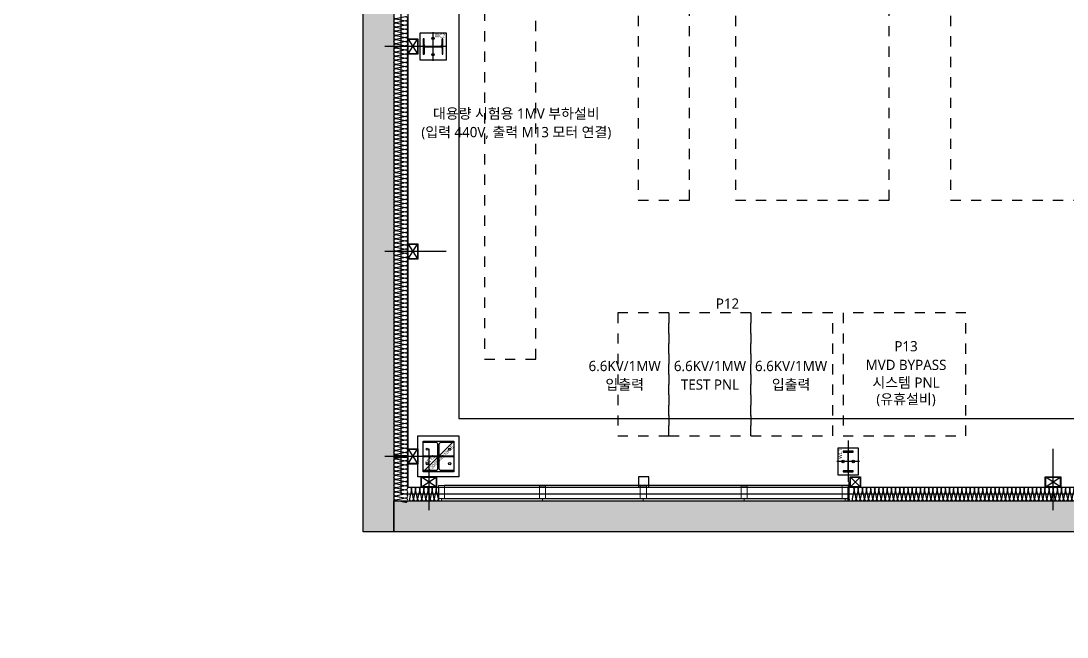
# Model space of a CAD drawing. Header units: millimetres. Extents: x 9 to 147, y 4 to 115.
# Drawn here: x 37.42 to 47.64, y 41.14 to 47.15 of the extents above; entities that cross this region are included whole.
import ezdxf
from ezdxf.enums import TextEntityAlignment as Align
from ezdxf.xclip import XClip

# ---------------------------------------------------------------- set-up
doc = ezdxf.new("R2010")
doc.units = ezdxf.units.MM
doc.header["$LTSCALE"] = 200
doc.linetypes.add('XR-PLAN$0$HIDDEN', pattern=[0.375, 0.25, -0.125])
doc.layers.get('DEFPOINTS').update_dxf_attribs({"color": 137})
doc.layers.add('AREA', color=30, linetype='Continuous', plot=False)
doc.layers.add('XR-PLAN$0$TEMP', color=171, linetype='Continuous', plot=False)
for name, color, linetype in [('XR-PLAN$0$!!장비명', 252, 'Continuous'), ('XR-PLAN$0$01석고보드', 252, 'Continuous'), ('XR-PLAN$0$09GIRDER', 252, 'Continuous'), ('XR-PLAN$0$AA-WAXM-FRAM', 252, 'Continuous'), ('XR-PLAN$0$ELE-4', 252, 'Continuous'), ('XR-PLAN$0$ELE-6', 252, 'Continuous'), ('XR-PLAN$0$ELE-7', 252, 'Continuous'), ('XR-PLAN$0$ELE-8', 252, 'Continuous'), ('XR-PLAN$0$HAT', 252, 'Continuous'), ('XR-PLAN$0$HAT-BRICK', 252, 'Continuous'), ('XR-PLAN$0$HAT-INS', 252, 'Continuous'), ('XR-PLAN$0$STEEL BASE', 252, 'Continuous'), ('XR-PLAN$0$WAL', 252, 'Continuous'), ('XR-PLAN$0$WIN-ELE', 252, 'Continuous'), ('XR-PLAN$0$WIN-GLASS', 252, 'Continuous'), ('XR-PLAN$0$메탈판넬-2', 252, 'Continuous'), ('XR-PLAN$0$방화', 252, 'Continuous'), ('XR-PLAN$0$장비', 252, 'XR-PLAN$0$HIDDEN'), ('XR-현황측량도$0$조경석해치(8)', 252, 'Continuous')]:
    doc.layers.add(name, color=color, linetype=linetype)
doc.layers.add('XR-PLAN$0$WIN', color=252, linetype='Continuous', lineweight=0)
doc.styles.add('XR-PLAN$0$스타일1', font='MALGUN_0.TTF')

# ---------------------------------------------------------------- blocks, each defined once
blk = doc.blocks.new('XR-현황측량도')
at = {"layer": 'XR-현황측량도$0$조경석해치(8)'}
h = blk.add_hatch(dxfattribs=at)
h.set_pattern_fill('GRAVEL', color=256, scale=2000)
h.set_pattern_definition([(228.012787504, (-215101560, -462994050.02), (-16000, -18000), [269.072, -26638.176094]), (184.969740728, (-215101740.01, -462994250.015), (24000, 2000), [461.736, -45711.8495225]), (132.510447078, (-215102200.01, -462994290.02), (20000, -22000), [325.576, -32232.065192]), (267.273689006, (-215102980.01, -462994790.02), (2000, 40000), [420.476, -41627.116083]), (292.833654178, (-215103000.01, -462995210.02), (-10000, 24000), [412.31, -40818.746256]), (357.273689006, (-215102840.01, -462995590.02), (-40000, 2000), [420.476, -41627.116083]), (37.694240467, (-215102420.01, -462995610.015), (-26000, -20000), [556.058, -55049.697098]), (72.255328375, (-215101980.01, -462995270.015), (14000, 44000), [524.976, -51972.642994]), (121.429565615, (-215101820.01, -462994770.02), (-16000, 26000), [421.9, -41768.1462195]), (175.23635831, (-215102040, -462994410.02), (22000, -2000), [481.664, -23601.5251576]), (222.397437798, (-215102520.01, -462994370.015), (-24000, -22000), [622.896, -61666.7500096]), (138.814074834, (-215101000, -462994810.02), (-14000, 12000), [212.602, -21047.6896255]), (171.46923439, (-215101160.01, -462994670.02), (26000, -4000), [404.474, -40043.022832]), (225, (-215101560, -462994610), (-2e-13, -2000), [282.842, -2545.585125]), (203.198590514, (-215101700, -462994370.02), (10000, 4000), [152.316, -15079.230212]), (291.80140949, (-215101840, -462994430), (-2000, 6000), [215.406, -10554.923614]), (30.96375653, (-215101760, -462994630), (6000, 4000), [349.858, -11312.04579]), (161.56505118, (-215101460, -462994450), (4000, -2000), [252.982, -6071.57332]), (16.389540334, (-215103000.01, -462994430.02), (20000, 6000), [354.4, -35085.690293]), (70.346175942, (-215102660.01, -462994330.02), (-8000.000000002, -22000.000000007), [297.322, -29434.815495]), (293.198590514, (-215101460, -462994050.02), (-4000, 10000), [304.63, -14926.916212]), (343.610459666, (-215101340.01, -462994330.02), (-20000, 6000), [354.4, -35085.690293]), (339.44395478, (-215103000, -462995670.02), (-10000, 4000), [341.76, -16746.247491]), (294.77514057, (-215102680.01, -462995790.02), (-10000, 22000), [286.356, -28349.2861266]), (66.801409486, (-215101440, -462996050.02), (4000, 10000), [304.63, -14926.916212]), (17.354024636, (-215101320.01, -462995770.02), (-26000, -8000), [335.262, -33190.8472285]), (69.44395478, (-215102420, -462996050.02), (-4000, -10000), [170.88, -16917.127491]), (101.30993247, (-215101560, -462996050), (-2000, 8000), [101.98, -10096.059027]), (165.96375653, (-215101580, -462995950), (6000, -2000), [412.31, -7833.901251]), (186.009005957, (-215101980.01, -462995850.02), (20000, 2000), [382.1, -37827.846349]), (303.69006753, (-215101760, -462994810), (-2000, 4000), [288.444, -6922.658551]), (353.157226587, (-215101600.01, -462995050.015), (34000, -4000), [503.588, -49855.125248]), (60.9453959, (-215101100, -462995110.02), (-8000, -14000), [205.912, -20385.348282]), (90, (-215101000, -462994930), (-2000, 2000), [120, -1880]), (120.256437164, (-215102020, -462995790.02), (8000, -14000), [277.848, -27507.039979]), (48.012787504, (-215102160, -462995550.02), (16000, 18000), [538.144, -26369.104094]), (2e-15, (-215101800, -462995150), (2000, 2000), [520, -1480]), (325.30484647, (-215101280.01, -462995150.02), (20000, -14000), [316.228, -31306.548602]), (254.0546041, (-215101020, -462995330.02), (-2000, -8000), [291.204, -14269.0157786]), (207.645975364, (-215101100.01, -462995610.015), (-38000, -20000), [474.13, -46938.9483645]), (175.42607874, (-215101520.01, -462995830.015), (-26000, 2000), [501.598, -49658.146816])])
h.paths.add_polyline_path([(90621, 77728), (89171, 78664), (87827, 80567), (87251, 82673), (86890, 86614), (87518, 89155), (86953, 90013), (85406, 88806), (85421, 84982), (85507, 82729, 0.065565), (86283, 79897, 0.069065), (87949, 77003, 0.113814), (91117, 74545, 0.13394), (93095, 74047), (94071, 74047), (99828, 74046), (108550, 74046), (116948, 74022), (116572, 75094), (111765, 75820), (106047, 76180), (102265, 75918), (96133, 76660)])
blk = doc.blocks.new('*U94')
at = {"layer": 'XR-PLAN$0$HAT-INS'}
for points in [[(-2500, 0, -0.414214), (-2515, 15), (-2500, 85, 1), (-2530, 85), (-2515, 15, -0.414214), (-2530, 0, 0.414214)], [(-2470, 0, -0.414214), (-2485, 15), (-2470, 85, 1), (-2500, 85), (-2485, 15, -0.414214), (-2500, 0, 0.414214)], [(-2440, 0, -0.414214), (-2455, 15), (-2440, 85, 1), (-2470, 85), (-2455, 15, -0.414214), (-2470, 0, 0.414214)], [(-2410, 0, -0.414214), (-2425, 15), (-2410, 85, 1), (-2440, 85), (-2425, 15, -0.414214), (-2440, 0, 0.414214)], [(-2380, 0, -0.414214), (-2395, 15), (-2380, 85, 1), (-2410, 85), (-2395, 15, -0.414214), (-2410, 0, 0.414214)], [(-2350, 0, -0.414214), (-2365, 15), (-2350, 85, 1), (-2380, 85), (-2365, 15, -0.414214), (-2380, 0, 0.414214)], [(-2320, 0, -0.414214), (-2335, 15), (-2320, 85, 1), (-2350, 85), (-2335, 15, -0.414214), (-2350, 0, 0.414214)], [(-2290, 0, -0.414214), (-2305, 15), (-2290, 85, 1), (-2320, 85), (-2305, 15, -0.414214), (-2320, 0, 0.414214)], [(-2260, 0, -0.414214), (-2275, 15), (-2260, 85, 1), (-2290, 85), (-2275, 15, -0.414214), (-2290, 0, 0.414214)], [(-2230, 0, -0.414214), (-2245, 15), (-2230, 85, 1), (-2260, 85), (-2245, 15, -0.414214), (-2260, 0, 0.414214)], [(-2200, 0, -0.414214), (-2215, 15), (-2200, 85, 1), (-2230, 85), (-2215, 15, -0.414214), (-2230, 0, 0.414214)], [(-2170, 0, -0.414214), (-2185, 15), (-2170, 85, 1), (-2200, 85), (-2185, 15, -0.414214), (-2200, 0, 0.414214)], [(-2140, 0, -0.414214), (-2155, 15), (-2140, 85, 1), (-2170, 85), (-2155, 15, -0.414214), (-2170, 0, 0.414214)], [(-2110, 0, -0.414214), (-2125, 15), (-2110, 85, 1), (-2140, 85), (-2125, 15, -0.414214), (-2140, 0, 0.414214)], [(-2080, 0, -0.414214), (-2095, 15), (-2080, 85, 1), (-2110, 85), (-2095, 15, -0.414214), (-2110, 0, 0.414214)], [(-2050, 0, -0.414214), (-2065, 15), (-2050, 85, 1), (-2080, 85), (-2065, 15, -0.414214), (-2080, 0, 0.414214)], [(-2020, 0, -0.414214), (-2035, 15), (-2020, 85, 1), (-2050, 85), (-2035, 15, -0.414214), (-2050, 0, 0.414214)], [(-1990, 0, -0.414214), (-2005, 15), (-1990, 85, 1), (-2020, 85), (-2005, 15, -0.414214), (-2020, 0, 0.414214)], [(-1960, 0, -0.414214), (-1975, 15), (-1960, 85, 1), (-1990, 85), (-1975, 15, -0.414214), (-1990, 0, 0.414214)], [(-1930, 0, -0.414214), (-1945, 15), (-1930, 85, 1), (-1960, 85), (-1945, 15, -0.414214), (-1960, 0, 0.414214)], [(-1900, 0, -0.414214), (-1915, 15), (-1900, 85, 1), (-1930, 85), (-1915, 15, -0.414214), (-1930, 0, 0.414214)], [(-1870, 0, -0.414214), (-1885, 15), (-1870, 85, 1), (-1900, 85), (-1885, 15, -0.414214), (-1900, 0, 0.414214)], [(-1840, 0, -0.414214), (-1855, 15), (-1840, 85, 1), (-1870, 85), (-1855, 15, -0.414214), (-1870, 0, 0.414214)], [(-1810, 0, -0.414214), (-1825, 15), (-1810, 85, 1), (-1840, 85), (-1825, 15, -0.414214), (-1840, 0, 0.414214)], [(-1780, 0, -0.414214), (-1795, 15), (-1780, 85, 1), (-1810, 85), (-1795, 15, -0.414214), (-1810, 0, 0.414214)], [(-1750, 0, -0.414214), (-1765, 15), (-1750, 85, 1), (-1780, 85), (-1765, 15, -0.414214), (-1780, 0, 0.414214)], [(-1720, 0, -0.414214), (-1735, 15), (-1720, 85, 1), (-1750, 85), (-1735, 15, -0.414214), (-1750, 0, 0.414214)], [(-1690, 0, -0.414214), (-1705, 15), (-1690, 85, 1), (-1720, 85), (-1705, 15, -0.414214), (-1720, 0, 0.414214)], [(-1660, 0, -0.414214), (-1675, 15), (-1660, 85, 1), (-1690, 85), (-1675, 15, -0.414214), (-1690, 0, 0.414214)], [(-1630, 0, -0.414214), (-1645, 15), (-1630, 85, 1), (-1660, 85), (-1645, 15, -0.414214), (-1660, 0, 0.414214)], [(-1600, 0, -0.414214), (-1615, 15), (-1600, 85, 1), (-1630, 85), (-1615, 15, -0.414214), (-1630, 0, 0.414214)], [(-1570, 0, -0.414214), (-1585, 15), (-1570, 85, 1), (-1600, 85), (-1585, 15, -0.414214), (-1600, 0, 0.414214)], [(-1540, 0, -0.414214), (-1555, 15), (-1540, 85, 1), (-1570, 85), (-1555, 15, -0.414214), (-1570, 0, 0.414214)], [(-1510, 0, -0.414214), (-1525, 15), (-1510, 85, 1), (-1540, 85), (-1525, 15, -0.414214), (-1540, 0, 0.414214)], [(-1480, 0, -0.414214), (-1495, 15), (-1480, 85, 1), (-1510, 85), (-1495, 15, -0.414214), (-1510, 0, 0.414214)], [(-1450, 0, -0.414214), (-1465, 15), (-1450, 85, 1), (-1480, 85), (-1465, 15, -0.414214), (-1480, 0, 0.414214)], [(-1420, 0, -0.414214), (-1435, 15), (-1420, 85, 1), (-1450, 85), (-1435, 15, -0.414214), (-1450, 0, 0.414214)], [(-1390, 0, -0.414214), (-1405, 15), (-1390, 85, 1), (-1420, 85), (-1405, 15, -0.414214), (-1420, 0, 0.414214)], [(-1360, 0, -0.414214), (-1375, 15), (-1360, 85, 1), (-1390, 85), (-1375, 15, -0.414214), (-1390, 0, 0.414214)], [(-1330, 0, -0.414214), (-1345, 15), (-1330, 85, 1), (-1360, 85), (-1345, 15, -0.414214), (-1360, 0, 0.414214)], [(-1300, 0, -0.414214), (-1315, 15), (-1300, 85, 1), (-1330, 85), (-1315, 15, -0.414214), (-1330, 0, 0.414214)], [(-1270, 0, -0.414214), (-1285, 15), (-1270, 85, 1), (-1300, 85), (-1285, 15, -0.414214), (-1300, 0, 0.414214)], [(-1240, 0, -0.414214), (-1255, 15), (-1240, 85, 1), (-1270, 85), (-1255, 15, -0.414214), (-1270, 0, 0.414214)], [(-1210, 0, -0.414214), (-1225, 15), (-1210, 85, 1), (-1240, 85), (-1225, 15, -0.414214), (-1240, 0, 0.414214)], [(-1180, 0, -0.414214), (-1195, 15), (-1180, 85, 1), (-1210, 85), (-1195, 15, -0.414214), (-1210, 0, 0.414214)], [(-1150, 0, -0.414214), (-1165, 15), (-1150, 85, 1), (-1180, 85), (-1165, 15, -0.414214), (-1180, 0, 0.414214)], [(-1120, 0, -0.414214), (-1135, 15), (-1120, 85, 1), (-1150, 85), (-1135, 15, -0.414214), (-1150, 0, 0.414214)], [(-1090, 0, -0.414214), (-1105, 15), (-1090, 85, 1), (-1120, 85), (-1105, 15, -0.414214), (-1120, 0, 0.414214)], [(-1060, 0, -0.414214), (-1075, 15), (-1060, 85, 1), (-1090, 85), (-1075, 15, -0.414214), (-1090, 0, 0.414214)], [(-1030, 0, -0.414214), (-1045, 15), (-1030, 85, 1), (-1060, 85), (-1045, 15, -0.414214), (-1060, 0, 0.414214)], [(-1000, 0, -0.414214), (-1015, 15), (-1000, 85, 1), (-1030, 85), (-1015, 15, -0.414214), (-1030, 0, 0.414214)], [(-970, 0, -0.414214), (-985, 15), (-970, 85, 1), (-1000, 85), (-985, 15, -0.414214), (-1000, 0, 0.414214)], [(-940, 0, -0.414214), (-955, 15), (-940, 85, 1), (-970, 85), (-955, 15, -0.414214), (-970, 0, 0.414214)], [(-910, 0, -0.414214), (-925, 15), (-910, 85, 1), (-940, 85), (-925, 15, -0.414214), (-940, 0, 0.414214)], [(-880, 0, -0.414214), (-895, 15), (-880, 85, 1), (-910, 85), (-895, 15, -0.414214), (-910, 0, 0.414214)], [(-850, 0, -0.414214), (-865, 15), (-850, 85, 1), (-880, 85), (-865, 15, -0.414214), (-880, 0, 0.414214)], [(-820, 0, -0.414214), (-835, 15), (-820, 85, 1), (-850, 85), (-835, 15, -0.414214), (-850, 0, 0.414214)], [(-790, 0, -0.414214), (-805, 15), (-790, 85, 1), (-820, 85), (-805, 15, -0.414214), (-820, 0, 0.414214)], [(-760, 0, -0.414214), (-775, 15), (-760, 85, 1), (-790, 85), (-775, 15, -0.414214), (-790, 0, 0.414214)], [(-730, 0, -0.414214), (-745, 15), (-730, 85, 1), (-760, 85), (-745, 15, -0.414214), (-760, 0, 0.414214)], [(-700, 0, -0.414214), (-715, 15), (-700, 85, 1), (-730, 85), (-715, 15, -0.414214), (-730, 0, 0.414214)], [(-670, 0, -0.414214), (-685, 15), (-670, 85, 1), (-700, 85), (-685, 15, -0.414214), (-700, 0, 0.414214)], [(-640, 0, -0.414214), (-655, 15), (-640, 85, 1), (-670, 85), (-655, 15, -0.414214), (-670, 0, 0.414214)], [(-610, 0, -0.414214), (-625, 15), (-610, 85, 1), (-640, 85), (-625, 15, -0.414214), (-640, 0, 0.414214)], [(-580, 0, -0.414214), (-595, 15), (-580, 85, 1), (-610, 85), (-595, 15, -0.414214), (-610, 0, 0.414214)], [(-550, 0, -0.414214), (-565, 15), (-550, 85, 1), (-580, 85), (-565, 15, -0.414214), (-580, 0, 0.414214)], [(-520, 0, -0.414214), (-535, 15), (-520, 85, 1), (-550, 85), (-535, 15, -0.414214), (-550, 0, 0.414214)], [(-490, 0, -0.414214), (-505, 15), (-490, 85, 1), (-520, 85), (-505, 15, -0.414214), (-520, 0, 0.414214)], [(-460, 0, -0.414214), (-475, 15), (-460, 85, 1), (-490, 85), (-475, 15, -0.414214), (-490, 0, 0.414214)], [(-430, 0, -0.414214), (-445, 15), (-430, 85, 1), (-460, 85), (-445, 15, -0.414214), (-460, 0, 0.414214)], [(-400, 0, -0.414214), (-415, 15), (-400, 85, 1), (-430, 85), (-415, 15, -0.414214), (-430, 0, 0.414214)], [(-370, 0, -0.414214), (-385, 15), (-370, 85, 1), (-400, 85), (-385, 15, -0.414214), (-400, 0, 0.414214)], [(-340, 0, -0.414214), (-355, 15), (-340, 85, 1), (-370, 85), (-355, 15, -0.414214), (-370, 0, 0.414214)], [(-310, 0, -0.414214), (-325, 15), (-310, 85, 1), (-340, 85), (-325, 15, -0.414214), (-340, 0, 0.414214)], [(-280, 0, -0.414214), (-295, 15), (-280, 85, 1), (-310, 85), (-295, 15, -0.414214), (-310, 0, 0.414214)], [(-250, 0, -0.414214), (-265, 15), (-250, 85, 1), (-280, 85), (-265, 15, -0.414214), (-280, 0, 0.414214)], [(-220, 0, -0.414214), (-235, 15), (-220, 85, 1), (-250, 85), (-235, 15, -0.414214), (-250, 0, 0.414214)], [(-190, 0, -0.414214), (-205, 15), (-190, 85, 1), (-220, 85), (-205, 15, -0.414214), (-220, 0, 0.414214)], [(-160, 0, -0.414214), (-175, 15), (-160, 85, 1), (-190, 85), (-175, 15, -0.414214), (-190, 0, 0.414214)], [(-130, 0, -0.414214), (-145, 15), (-130, 85, 1), (-160, 85), (-145, 15, -0.414214), (-160, 0, 0.414214)], [(-100, 0, -0.414214), (-115, 15), (-100, 85, 1), (-130, 85), (-115, 15, -0.414214), (-130, 0, 0.414214)], [(-70, 0, -0.414214), (-85, 15), (-70, 85, 1), (-100, 85), (-85, 15, -0.414214), (-100, 0, 0.414214)], [(-40, 0, -0.414214), (-55, 15), (-40, 85, 1), (-70, 85), (-55, 15, -0.414214), (-70, 0, 0.414214)], [(-10, 0, -0.414214), (-25, 15), (-10, 85, 1), (-40, 85), (-25, 15, -0.414214), (-40, 0, 0.414214)], [(20, 0, -0.414214), (5, 15), (20, 85, 1), (-10, 85), (5, 15, -0.414214), (-10, 0, 0.414214)], [(50, 0, -0.414214), (35, 15), (50, 85, 1), (20, 85), (35, 15, -0.414214), (20, 0, 0.414214)], [(80, 0, -0.414214), (65, 15), (80, 85, 1), (50, 85), (65, 15, -0.414214), (50, 0, 0.414214)], [(110, 0, -0.414214), (95, 15), (110, 85, 1), (80, 85), (95, 15, -0.414214), (80, 0, 0.414214)], [(140, 0, -0.414214), (125, 15), (140, 85, 1), (110, 85), (125, 15, -0.414214), (110, 0, 0.414214)], [(170, 0, -0.414214), (155, 15), (170, 85, 1), (140, 85), (155, 15, -0.414214), (140, 0, 0.414214)], [(200, 0, -0.414214), (185, 15), (200, 85, 1), (170, 85), (185, 15, -0.414214), (170, 0, 0.414214)], [(230, 0, -0.414214), (215, 15), (230, 85, 1), (200, 85), (215, 15, -0.414214), (200, 0, 0.414214)], [(260, 0, -0.414214), (245, 15), (260, 85, 1), (230, 85), (245, 15, -0.414214), (230, 0, 0.414214)], [(290, 0, -0.414214), (275, 15), (290, 85, 1), (260, 85), (275, 15, -0.414214), (260, 0, 0.414214)], [(320, 0, -0.414214), (305, 15), (320, 85, 1), (290, 85), (305, 15, -0.414214), (290, 0, 0.414214)], [(350, 0, -0.414214), (335, 15), (350, 85, 1), (320, 85), (335, 15, -0.414214), (320, 0, 0.414214)], [(380, 0, -0.414214), (365, 15), (380, 85, 1), (350, 85), (365, 15, -0.414214), (350, 0, 0.414214)], [(410, 0, -0.414214), (395, 15), (410, 85, 1), (380, 85), (395, 15, -0.414214), (380, 0, 0.414214)], [(440, 0, -0.414214), (425, 15), (440, 85, 1), (410, 85), (425, 15, -0.414214), (410, 0, 0.414214)], [(470, 0, -0.414214), (455, 15), (470, 85, 1), (440, 85), (455, 15, -0.414214), (440, 0, 0.414214)], [(500, 0, -0.414214), (485, 15), (500, 85, 1), (470, 85), (485, 15, -0.414214), (470, 0, 0.414214)], [(530, 0, -0.414214), (515, 15), (530, 85, 1), (500, 85), (515, 15, -0.414214), (500, 0, 0.414214)], [(560, 0, -0.414214), (545, 15), (560, 85, 1), (530, 85), (545, 15, -0.414214), (530, 0, 0.414214)], [(590, 0, -0.414214), (575, 15), (590, 85, 1), (560, 85), (575, 15, -0.414214), (560, 0, 0.414214)], [(620, 0, -0.414214), (605, 15), (620, 85, 1), (590, 85), (605, 15, -0.414214), (590, 0, 0.414214)], [(650, 0, -0.414214), (635, 15), (650, 85, 1), (620, 85), (635, 15, -0.414214), (620, 0, 0.414214)], [(680, 0, -0.414214), (665, 15), (680, 85, 1), (650, 85), (665, 15, -0.414214), (650, 0, 0.414214)], [(710, 0, -0.414214), (695, 15), (710, 85, 1), (680, 85), (695, 15, -0.414214), (680, 0, 0.414214)], [(740, 0, -0.414214), (725, 15), (740, 85, 1), (710, 85), (725, 15, -0.414214), (710, 0, 0.414214)], [(770, 0, -0.414214), (755, 15), (770, 85, 1), (740, 85), (755, 15, -0.414214), (740, 0, 0.414214)], [(800, 0, -0.414214), (785, 15), (800, 85, 1), (770, 85), (785, 15, -0.414214), (770, 0, 0.414214)], [(830, 0, -0.414214), (815, 15), (830, 85, 1), (800, 85), (815, 15, -0.414214), (800, 0, 0.414214)], [(860, 0, -0.414214), (845, 15), (860, 85, 1), (830, 85), (845, 15, -0.414214), (830, 0, 0.414214)], [(890, 0, -0.414214), (875, 15), (890, 85, 1), (860, 85), (875, 15, -0.414214), (860, 0, 0.414214)], [(920, 0, -0.414214), (905, 15), (920, 85, 1), (890, 85), (905, 15, -0.414214), (890, 0, 0.414214)], [(950, 0, -0.414214), (935, 15), (950, 85, 1), (920, 85), (935, 15, -0.414214), (920, 0, 0.414214)], [(980, 0, -0.414214), (965, 15), (980, 85, 1), (950, 85), (965, 15, -0.414214), (950, 0, 0.414214)]]:
    blk.add_lwpolyline(points, format="xyb", dxfattribs=at)
blk = doc.blocks.new('*U82')
at = {"layer": 'XR-PLAN$0$HAT-INS'}
for points in [[(-39048.1, 0, -0.414214), (-39063.1, 15), (-39048.1, 85, 1), (-39078.1, 85), (-39063.1, 15, -0.414214), (-39078.1, 0, 0.414214)], [(-39018.1, 0, -0.414214), (-39033.1, 15), (-39018.1, 85, 1), (-39048.1, 85), (-39033.1, 15, -0.414214), (-39048.1, 0, 0.414214)], [(-38988.1, 0, -0.414214), (-39003.1, 15), (-38988.1, 85, 1), (-39018.1, 85), (-39003.1, 15, -0.414214), (-39018.1, 0, 0.414214)], [(-38958.1, 0, -0.414214), (-38973.1, 15), (-38958.1, 85, 1), (-38988.1, 85), (-38973.1, 15, -0.414214), (-38988.1, 0, 0.414214)], [(-38928.1, 0, -0.414214), (-38943.1, 15), (-38928.1, 85, 1), (-38958.1, 85), (-38943.1, 15, -0.414214), (-38958.1, 0, 0.414214)], [(-38898.1, 0, -0.414214), (-38913.1, 15), (-38898.1, 85, 1), (-38928.1, 85), (-38913.1, 15, -0.414214), (-38928.1, 0, 0.414214)], [(-38868.1, 0, -0.414214), (-38883.1, 15), (-38868.1, 85, 1), (-38898.1, 85), (-38883.1, 15, -0.414214), (-38898.1, 0, 0.414214)], [(-38838.1, 0, -0.414214), (-38853.1, 15), (-38838.1, 85, 1), (-38868.1, 85), (-38853.1, 15, -0.414214), (-38868.1, 0, 0.414214)], [(-38808.1, 0, -0.414214), (-38823.1, 15), (-38808.1, 85, 1), (-38838.1, 85), (-38823.1, 15, -0.414214), (-38838.1, 0, 0.414214)], [(-38778.1, 0, -0.414214), (-38793.1, 15), (-38778.1, 85, 1), (-38808.1, 85), (-38793.1, 15, -0.414214), (-38808.1, 0, 0.414214)], [(-38748.1, 0, -0.414214), (-38763.1, 15), (-38748.1, 85, 1), (-38778.1, 85), (-38763.1, 15, -0.414214), (-38778.1, 0, 0.414214)], [(-38718.1, 0, -0.414214), (-38733.1, 15), (-38718.1, 85, 1), (-38748.1, 85), (-38733.1, 15, -0.414214), (-38748.1, 0, 0.414214)], [(-38688.1, 0, -0.414214), (-38703.1, 15), (-38688.1, 85, 1), (-38718.1, 85), (-38703.1, 15, -0.414214), (-38718.1, 0, 0.414214)], [(-38658.1, 0, -0.414214), (-38673.1, 15), (-38658.1, 85, 1), (-38688.1, 85), (-38673.1, 15, -0.414214), (-38688.1, 0, 0.414214)], [(-38628.1, 0, -0.414214), (-38643.1, 15), (-38628.1, 85, 1), (-38658.1, 85), (-38643.1, 15, -0.414214), (-38658.1, 0, 0.414214)], [(-38598.1, 0, -0.414214), (-38613.1, 15), (-38598.1, 85, 1), (-38628.1, 85), (-38613.1, 15, -0.414214), (-38628.1, 0, 0.414214)], [(-38568.1, 0, -0.414214), (-38583.1, 15), (-38568.1, 85, 1), (-38598.1, 85), (-38583.1, 15, -0.414214), (-38598.1, 0, 0.414214)], [(-38538.1, 0, -0.414214), (-38553.1, 15), (-38538.1, 85, 1), (-38568.1, 85), (-38553.1, 15, -0.414214), (-38568.1, 0, 0.414214)], [(-38508.1, 0, -0.414214), (-38523.1, 15), (-38508.1, 85, 1), (-38538.1, 85), (-38523.1, 15, -0.414214), (-38538.1, 0, 0.414214)], [(-38478.1, 0, -0.414214), (-38493.1, 15), (-38478.1, 85, 1), (-38508.1, 85), (-38493.1, 15, -0.414214), (-38508.1, 0, 0.414214)], [(-38448.1, 0, -0.414214), (-38463.1, 15), (-38448.1, 85, 1), (-38478.1, 85), (-38463.1, 15, -0.414214), (-38478.1, 0, 0.414214)], [(-38418.1, 0, -0.414214), (-38433.1, 15), (-38418.1, 85, 1), (-38448.1, 85), (-38433.1, 15, -0.414214), (-38448.1, 0, 0.414214)], [(-38388.1, 0, -0.414214), (-38403.1, 15), (-38388.1, 85, 1), (-38418.1, 85), (-38403.1, 15, -0.414214), (-38418.1, 0, 0.414214)], [(-38358.1, 0, -0.414214), (-38373.1, 15), (-38358.1, 85, 1), (-38388.1, 85), (-38373.1, 15, -0.414214), (-38388.1, 0, 0.414214)], [(-38328.1, 0, -0.414214), (-38343.1, 15), (-38328.1, 85, 1), (-38358.1, 85), (-38343.1, 15, -0.414214), (-38358.1, 0, 0.414214)], [(-38298.1, 0, -0.414214), (-38313.1, 15), (-38298.1, 85, 1), (-38328.1, 85), (-38313.1, 15, -0.414214), (-38328.1, 0, 0.414214)], [(-38268.1, 0, -0.414214), (-38283.1, 15), (-38268.1, 85, 1), (-38298.1, 85), (-38283.1, 15, -0.414214), (-38298.1, 0, 0.414214)], [(-38238.1, 0, -0.414214), (-38253.1, 15), (-38238.1, 85, 1), (-38268.1, 85), (-38253.1, 15, -0.414214), (-38268.1, 0, 0.414214)], [(-38208.1, 0, -0.414214), (-38223.1, 15), (-38208.1, 85, 1), (-38238.1, 85), (-38223.1, 15, -0.414214), (-38238.1, 0, 0.414214)], [(-38178.1, 0, -0.414214), (-38193.1, 15), (-38178.1, 85, 1), (-38208.1, 85), (-38193.1, 15, -0.414214), (-38208.1, 0, 0.414214)], [(-38148.1, 0, -0.414214), (-38163.1, 15), (-38148.1, 85, 1), (-38178.1, 85), (-38163.1, 15, -0.414214), (-38178.1, 0, 0.414214)], [(-38118.1, 0, -0.414214), (-38133.1, 15), (-38118.1, 85, 1), (-38148.1, 85), (-38133.1, 15, -0.414214), (-38148.1, 0, 0.414214)], [(-38088.1, 0, -0.414214), (-38103.1, 15), (-38088.1, 85, 1), (-38118.1, 85), (-38103.1, 15, -0.414214), (-38118.1, 0, 0.414214)], [(-38058.1, 0, -0.414214), (-38073.1, 15), (-38058.1, 85, 1), (-38088.1, 85), (-38073.1, 15, -0.414214), (-38088.1, 0, 0.414214)], [(-38028.1, 0, -0.414214), (-38043.1, 15), (-38028.1, 85, 1), (-38058.1, 85), (-38043.1, 15, -0.414214), (-38058.1, 0, 0.414214)], [(-37998.1, 0, -0.414214), (-38013.1, 15), (-37998.1, 85, 1), (-38028.1, 85), (-38013.1, 15, -0.414214), (-38028.1, 0, 0.414214)], [(-37968.1, 0, -0.414214), (-37983.1, 15), (-37968.1, 85, 1), (-37998.1, 85), (-37983.1, 15, -0.414214), (-37998.1, 0, 0.414214)], [(-37938.1, 0, -0.414214), (-37953.1, 15), (-37938.1, 85, 1), (-37968.1, 85), (-37953.1, 15, -0.414214), (-37968.1, 0, 0.414214)], [(-37908.1, 0, -0.414214), (-37923.1, 15), (-37908.1, 85, 1), (-37938.1, 85), (-37923.1, 15, -0.414214), (-37938.1, 0, 0.414214)], [(-37878.1, 0, -0.414214), (-37893.1, 15), (-37878.1, 85, 1), (-37908.1, 85), (-37893.1, 15, -0.414214), (-37908.1, 0, 0.414214)], [(-37848.1, 0, -0.414214), (-37863.1, 15), (-37848.1, 85, 1), (-37878.1, 85), (-37863.1, 15, -0.414214), (-37878.1, 0, 0.414214)], [(-37818.1, 0, -0.414214), (-37833.1, 15), (-37818.1, 85, 1), (-37848.1, 85), (-37833.1, 15, -0.414214), (-37848.1, 0, 0.414214)], [(-37788.1, 0, -0.414214), (-37803.1, 15), (-37788.1, 85, 1), (-37818.1, 85), (-37803.1, 15, -0.414214), (-37818.1, 0, 0.414214)], [(-37758.1, 0, -0.414214), (-37773.1, 15), (-37758.1, 85, 1), (-37788.1, 85), (-37773.1, 15, -0.414214), (-37788.1, 0, 0.414214)], [(-37728.1, 0, -0.414214), (-37743.1, 15), (-37728.1, 85, 1), (-37758.1, 85), (-37743.1, 15, -0.414214), (-37758.1, 0, 0.414214)], [(-37698.1, 0, -0.414214), (-37713.1, 15), (-37698.1, 85, 1), (-37728.1, 85), (-37713.1, 15, -0.414214), (-37728.1, 0, 0.414214)], [(-37668.1, 0, -0.414214), (-37683.1, 15), (-37668.1, 85, 1), (-37698.1, 85), (-37683.1, 15, -0.414214), (-37698.1, 0, 0.414214)], [(-37638.1, 0, -0.414214), (-37653.1, 15), (-37638.1, 85, 1), (-37668.1, 85), (-37653.1, 15, -0.414214), (-37668.1, 0, 0.414214)], [(-37608.1, 0, -0.414214), (-37623.1, 15), (-37608.1, 85, 1), (-37638.1, 85), (-37623.1, 15, -0.414214), (-37638.1, 0, 0.414214)], [(-37578.1, 0, -0.414214), (-37593.1, 15), (-37578.1, 85, 1), (-37608.1, 85), (-37593.1, 15, -0.414214), (-37608.1, 0, 0.414214)], [(-37548.1, 0, -0.414214), (-37563.1, 15), (-37548.1, 85, 1), (-37578.1, 85), (-37563.1, 15, -0.414214), (-37578.1, 0, 0.414214)], [(-37518.1, 0, -0.414214), (-37533.1, 15), (-37518.1, 85, 1), (-37548.1, 85), (-37533.1, 15, -0.414214), (-37548.1, 0, 0.414214)], [(-37488.1, 0, -0.414214), (-37503.1, 15), (-37488.1, 85, 1), (-37518.1, 85), (-37503.1, 15, -0.414214), (-37518.1, 0, 0.414214)], [(-37458.1, 0, -0.414214), (-37473.1, 15), (-37458.1, 85, 1), (-37488.1, 85), (-37473.1, 15, -0.414214), (-37488.1, 0, 0.414214)], [(-37428.1, 0, -0.414214), (-37443.1, 15), (-37428.1, 85, 1), (-37458.1, 85), (-37443.1, 15, -0.414214), (-37458.1, 0, 0.414214)], [(-37398.1, 0, -0.414214), (-37413.1, 15), (-37398.1, 85, 1), (-37428.1, 85), (-37413.1, 15, -0.414214), (-37428.1, 0, 0.414214)], [(-37368.1, 0, -0.414214), (-37383.1, 15), (-37368.1, 85, 1), (-37398.1, 85), (-37383.1, 15, -0.414214), (-37398.1, 0, 0.414214)], [(-37338.1, 0, -0.414214), (-37353.1, 15), (-37338.1, 85, 1), (-37368.1, 85), (-37353.1, 15, -0.414214), (-37368.1, 0, 0.414214)], [(-37308.1, 0, -0.414214), (-37323.1, 15), (-37308.1, 85, 1), (-37338.1, 85), (-37323.1, 15, -0.414214), (-37338.1, 0, 0.414214)], [(-37278.1, 0, -0.414214), (-37293.1, 15), (-37278.1, 85, 1), (-37308.1, 85), (-37293.1, 15, -0.414214), (-37308.1, 0, 0.414214)], [(-37248.1, 0, -0.414214), (-37263.1, 15), (-37248.1, 85, 1), (-37278.1, 85), (-37263.1, 15, -0.414214), (-37278.1, 0, 0.414214)], [(-37218.1, 0, -0.414214), (-37233.1, 15), (-37218.1, 85, 1), (-37248.1, 85), (-37233.1, 15, -0.414214), (-37248.1, 0, 0.414214)], [(-37188.1, 0, -0.414214), (-37203.1, 15), (-37188.1, 85, 1), (-37218.1, 85), (-37203.1, 15, -0.414214), (-37218.1, 0, 0.414214)], [(-37158.1, 0, -0.414214), (-37173.1, 15), (-37158.1, 85, 1), (-37188.1, 85), (-37173.1, 15, -0.414214), (-37188.1, 0, 0.414214)], [(-37128.1, 0, -0.414214), (-37143.1, 15), (-37128.1, 85, 1), (-37158.1, 85), (-37143.1, 15, -0.414214), (-37158.1, 0, 0.414214)], [(-37098.1, 0, -0.414214), (-37113.1, 15), (-37098.1, 85, 1), (-37128.1, 85), (-37113.1, 15, -0.414214), (-37128.1, 0, 0.414214)], [(-37068.1, 0, -0.414214), (-37083.1, 15), (-37068.1, 85, 1), (-37098.1, 85), (-37083.1, 15, -0.414214), (-37098.1, 0, 0.414214)], [(-37038.1, 0, -0.414214), (-37053.1, 15), (-37038.1, 85, 1), (-37068.1, 85), (-37053.1, 15, -0.414214), (-37068.1, 0, 0.414214)], [(-37008.1, 0, -0.414214), (-37023.1, 15), (-37008.1, 85, 1), (-37038.1, 85), (-37023.1, 15, -0.414214), (-37038.1, 0, 0.414214)], [(-36978.1, 0, -0.414214), (-36993.1, 15), (-36978.1, 85, 1), (-37008.1, 85), (-36993.1, 15, -0.414214), (-37008.1, 0, 0.414214)], [(-36948.1, 0, -0.414214), (-36963.1, 15), (-36948.1, 85, 1), (-36978.1, 85), (-36963.1, 15, -0.414214), (-36978.1, 0, 0.414214)], [(-36918.1, 0, -0.414214), (-36933.1, 15), (-36918.1, 85, 1), (-36948.1, 85), (-36933.1, 15, -0.414214), (-36948.1, 0, 0.414214)], [(-36888.1, 0, -0.414214), (-36903.1, 15), (-36888.1, 85, 1), (-36918.1, 85), (-36903.1, 15, -0.414214), (-36918.1, 0, 0.414214)], [(-36858.1, 0, -0.414214), (-36873.1, 15), (-36858.1, 85, 1), (-36888.1, 85), (-36873.1, 15, -0.414214), (-36888.1, 0, 0.414214)], [(-36828.1, 0, -0.414214), (-36843.1, 15), (-36828.1, 85, 1), (-36858.1, 85), (-36843.1, 15, -0.414214), (-36858.1, 0, 0.414214)], [(-36798.1, 0, -0.414214), (-36813.1, 15), (-36798.1, 85, 1), (-36828.1, 85), (-36813.1, 15, -0.414214), (-36828.1, 0, 0.414214)], [(-36768.1, 0, -0.414214), (-36783.1, 15), (-36768.1, 85, 1), (-36798.1, 85), (-36783.1, 15, -0.414214), (-36798.1, 0, 0.414214)], [(-36738.1, 0, -0.414214), (-36753.1, 15), (-36738.1, 85, 1), (-36768.1, 85), (-36753.1, 15, -0.414214), (-36768.1, 0, 0.414214)], [(-36708.1, 0, -0.414214), (-36723.1, 15), (-36708.1, 85, 1), (-36738.1, 85), (-36723.1, 15, -0.414214), (-36738.1, 0, 0.414214)], [(-36678.1, 0, -0.414214), (-36693.1, 15), (-36678.1, 85, 1), (-36708.1, 85), (-36693.1, 15, -0.414214), (-36708.1, 0, 0.414214)], [(-36648.1, 0, -0.414214), (-36663.1, 15), (-36648.1, 85, 1), (-36678.1, 85), (-36663.1, 15, -0.414214), (-36678.1, 0, 0.414214)], [(-36618.1, 0, -0.414214), (-36633.1, 15), (-36618.1, 85, 1), (-36648.1, 85), (-36633.1, 15, -0.414214), (-36648.1, 0, 0.414214)], [(-36588.1, 0, -0.414214), (-36603.1, 15), (-36588.1, 85, 1), (-36618.1, 85), (-36603.1, 15, -0.414214), (-36618.1, 0, 0.414214)]]:
    blk.add_lwpolyline(points, format="xyb", dxfattribs=at)
blk = doc.blocks.new('*U91')
at = {"layer": 'XR-PLAN$0$HAT-INS'}
for points in [[(-39048.1, 0, -0.414214), (-39063.1, 15), (-39048.1, 85, 1), (-39078.1, 85), (-39063.1, 15, -0.414214), (-39078.1, 0, 0.414214)], [(-39018.1, 0, -0.414214), (-39033.1, 15), (-39018.1, 85, 1), (-39048.1, 85), (-39033.1, 15, -0.414214), (-39048.1, 0, 0.414214)], [(-38988.1, 0, -0.414214), (-39003.1, 15), (-38988.1, 85, 1), (-39018.1, 85), (-39003.1, 15, -0.414214), (-39018.1, 0, 0.414214)], [(-38958.1, 0, -0.414214), (-38973.1, 15), (-38958.1, 85, 1), (-38988.1, 85), (-38973.1, 15, -0.414214), (-38988.1, 0, 0.414214)], [(-38928.1, 0, -0.414214), (-38943.1, 15), (-38928.1, 85, 1), (-38958.1, 85), (-38943.1, 15, -0.414214), (-38958.1, 0, 0.414214)], [(-38898.1, 0, -0.414214), (-38913.1, 15), (-38898.1, 85, 1), (-38928.1, 85), (-38913.1, 15, -0.414214), (-38928.1, 0, 0.414214)], [(-38868.1, 0, -0.414214), (-38883.1, 15), (-38868.1, 85, 1), (-38898.1, 85), (-38883.1, 15, -0.414214), (-38898.1, 0, 0.414214)]]:
    blk.add_lwpolyline(points, format="xyb", dxfattribs=at)
blk = doc.blocks.new('XR-PLAN$0$SQ-PIPE-100X100X4.5T')
at = {"layer": 'XR-PLAN$0$ELE-6'}
for p, q in [((-89, 8), (46, 8)), ((-89, -8), (46, -8))]:
    blk.add_line(p, q, dxfattribs=at)
at = {"layer": 'XR-PLAN$0$HAT'}
blk.add_circle((-69, 0), 7.5, dxfattribs=at)
blk.add_arc((-102, 0), 15.1, 330.1372, 29.8628, dxfattribs=at)
at = {"layer": 'XR-PLAN$0$방화'}
blk.add_lwpolyline([(411, 0), (-179, 0)], dxfattribs=at)
blk = doc.blocks.new('XR-PLAN$0$SQ-PIPE-100X100X4.5TD')
at = {"layer": 'XR-PLAN$0$ELE-6'}
for p, q in [((-10, 135), (-10, 0)), ((0, 135), (0, 0))]:
    blk.add_line(p, q, dxfattribs=at)
at = {"layer": 'XR-PLAN$0$HAT'}
blk.add_circle((-5, 122), 5, dxfattribs=at)
blk.add_arc((-5, 144), 10, 240.1368, 299.8632, dxfattribs=at)
blk = doc.blocks.new('XR-PLAN$0$SQ-PIPE-100X100X4.5TS')
at = {"layer": 'XR-PLAN$0$AA-WAXM-FRAM'}
for p, q in [((-71, 4), (71, 96)), ((71, 4), (-71, 96))]:
    blk.add_line(p, q, dxfattribs=at)
for points in [[(75, 0), (75, 100), (-75, 100), (-75, 0)], [(71, 4), (71, 96), (-71, 96), (-71, 4)]]:
    blk.add_lwpolyline(points, close=True, dxfattribs=at)
at = {"layer": 'XR-PLAN$0$방화'}
blk.add_lwpolyline([(0, 375), (0, -225)], dxfattribs=at)
blk = doc.blocks.new('XR-PLAN$0$SQ-PIPE-100X100X4.5TP')
at = {"layer": 'XR-PLAN$0$AA-WAXM-FRAM'}
for p, q in [((-96, 96), (-4, 4)), ((-4, 96), (-96, 4))]:
    blk.add_line(p, q, dxfattribs=at)
for points in [[(0, 100), (0, 0), (-100, 0), (-100, 100)], [(-4, 96), (-4, 4), (-96, 4), (-96, 96)]]:
    blk.add_lwpolyline(points, close=True, dxfattribs=at)
blk = doc.blocks.new('XR-PLAN$0$X-PIPE-1PL')
at = {"layer": 'XR-PLAN$0$ELE-8'}
blk.add_lwpolyline([(1953, -43300), (2053, -43300), (2053, -43200), (1953, -43200)], close=True, dxfattribs=at)
blk.add_blockref('XR-PLAN$0$SQ-PIPE-100X100X4.5TP', (4120, -43300))
at = {"rotation": 180}
blk.add_blockref('XR-PLAN$0$SQ-PIPE-100X100X4.5TD', (4000, -43300), dxfattribs=at)
at = {"layer": 'XR-PLAN$0$AA-WAXM-FRAM', "xscale": -1, "rotation": 180}
blk.add_blockref('XR-PLAN$0$SQ-PIPE-100X100X4.5T', (-346, -43000), dxfattribs=at)
at = {"layer": 'XR-PLAN$0$메탈판넬-2', "xscale": -1, "rotation": 270}
for p in [(-300, -39000), (-300, -41000), (-300, -43000)]:
    blk.add_blockref('XR-PLAN$0$SQ-PIPE-100X100X4.5TS', p, dxfattribs=at)
at = {"layer": 'XR-PLAN$0$메탈판넬-2', "xscale": -1}
for p in [(-95, -43300), (6000, -43300)]:
    blk.add_blockref('XR-PLAN$0$SQ-PIPE-100X100X4.5TS', p, dxfattribs=at)
blk = doc.blocks.new('XR-PLAN$0$HIDDENBAR-EDG')
at = {"layer": 'XR-PLAN$0$WIN'}
for p, q in [((0, 126), (60, 126)), ((0, 0), (0, 126)), ((30, 126), (30, 150)), ((30, 150), (60, 150)), ((60, 150), (60, 0)), ((60, 0), (0, 0))]:
    blk.add_line(p, q, dxfattribs=at)
blk = doc.blocks.new('XR-PLAN$0$HIDDENBAR-CEN')
at = {"layer": 'XR-PLAN$0$WIN'}
blk.add_line((0, 126), (0, 150), dxfattribs=at)
blk.add_lwpolyline([(30, 0), (-30, 0), (-30, 126), (30, 126)], close=True, dxfattribs=at)
blk = doc.blocks.new('XR-PLAN$0$1층 창문-1')
at = {"layer": 'XR-PLAN$0$WIN-ELE'}
blk.add_line((45500, 42615), (41560, 42615), dxfattribs=at)
at = {"layer": 'XR-PLAN$0$WIN-GLASS', "ltscale": 2}
for p, q in [((41530, 42489), (45500, 42489)), ((41530, 42465), (45470, 42465))]:
    blk.add_line(p, q, dxfattribs=at)
at = {"layer": 'XR-PLAN$0$WIN', "linetype": 'Continuous', "rotation": 180}
for name, p in [('XR-PLAN$0$HIDDENBAR-EDG', (41560, 42615)), ('XR-PLAN$0$HIDDENBAR-CEN', (42515, 42614)), ('XR-PLAN$0$HIDDENBAR-CEN', (43500, 42614)), ('XR-PLAN$0$HIDDENBAR-CEN', (44485, 42614))]:
    blk.add_blockref(name, p, dxfattribs=at)
at = {"layer": 'XR-PLAN$0$WIN', "linetype": 'Continuous', "xscale": -1, "rotation": 180}
blk.add_blockref('XR-PLAN$0$HIDDENBAR-EDG', (45440, 42615), dxfattribs=at)
blk = doc.blocks.new('XR-PLAN$0$S-SC13')
at = {"layer": 'DEFPOINTS'}
blk.add_line((-150, -150), (150, 150), dxfattribs=at)
blk.add_lwpolyline([(-150, 150), (150, 150), (150, -150), (-150, -150)], close=True, dxfattribs=at)
at = {"layer": 'XR-PLAN$0$09GIRDER'}
blk.add_lwpolyline([(-150, -150), (-150, -135), (-23, -135, 0.414214), (-5, -117), (-5, 117, 0.414214), (-23, 135), (-150, 135), (-150, 150), (150, 150), (150, 135), (23, 135, 0.414214), (5, 117), (5, -117, 0.414214), (23, -135), (150, -135), (150, -150)], format="xyb", close=True, dxfattribs=at)
at = {"layer": 'XR-PLAN$0$STEEL BASE'}
for points in [[(-200, 200), (200, 200), (200, -200), (-200, -200)], [(-150, 6), (-5, 6), (-5, -6), (-150, -6)], [(5, 6), (150, 6), (150, -6), (5, -6)]]:
    blk.add_lwpolyline(points, close=True, dxfattribs=at)
for centre in [(-110, 70), (110, 70), (-110, -70), (110, -70)]:
    blk.add_circle(centre, 11, dxfattribs=at)
at = {"layer": 'DEFPOINTS', "style": 'XR-PLAN$0$스타일1'}
blk.add_text('H-300X300X10X15', height=30, rotation=45, dxfattribs=at).set_placement((19, -23), align=Align.MIDDLE_CENTER)
blk.add_text('SC13', height=35, rotation=45, dxfattribs=at).set_placement((-109, -83))
blk = doc.blocks.new('XR-PLAN$0$S-WC1')
at = {"layer": 'DEFPOINTS'}
for p, q in [((0, 205), (0, -199)), ((110, 0), (-110, 0))]:
    blk.add_line(p, q, dxfattribs=at)
at = {"layer": 'XR-PLAN$0$STEEL BASE'}
blk.add_lwpolyline([(100, 130), (-100, 130), (-100, -130), (100, -130)], close=True, dxfattribs=at)
for centre in [(-50, 0), (50, 0)]:
    blk.add_circle(centre, 12, dxfattribs=at)
at = {"layer": 'XR-PLAN$0$WAL'}
blk.add_lwpolyline([(50, -100), (50, -91), (16, -91, -0.414214), (3, -78), (3, 78, -0.414214), (16, 91), (50, 91), (50, 100), (-50, 100), (-50, 91), (-16, 91, -0.414214), (-3, 78), (-3, -78, -0.414214), (-16, -91), (-50, -91), (-50, -100)], format="xyb", close=True, dxfattribs=at)
at = {"layer": 'XR-PLAN$0$TEMP', "style": 'XR-PLAN$0$스타일1'}
blk.add_text('WC1', height=35, rotation=90, dxfattribs=at).set_placement((-60, 26))
blk = doc.blocks.new('*U69')
for p, q in [((59, 185), (0, 185)), ((72, 172), (72, 22)), ((78, 172), (78, 22)), ((91, 185), (150, 185)), ((59, 9), (0, 9)), ((91, 9), (150, 9))]:
    blk.add_line(p, q)
for points in [[(150, 185), (150, 194), (0, 194), (0, 185)], [(0, 9), (0, 0), (150, 0), (150, 9)]]:
    blk.add_lwpolyline(points)
for centre, start, end in [((59, 172), 0, 90), ((91, 172), 90, 180), ((59, 22), 270, 0), ((91, 22), 180, 270)]:
    blk.add_arc(centre, 13, start, end)
blk = doc.blocks.new('XR-PLAN$0$S-WC2')
at = {"layer": 'DEFPOINTS'}
for p, q in [((0, 130), (0, -130)), ((140, 0), (-140, 0))]:
    blk.add_line(p, q, dxfattribs=at)
at = {"layer": 'XR-PLAN$0$STEEL BASE'}
blk.add_lwpolyline([(130, 130), (-130, 130), (-130, -130), (130, -130)], close=True, dxfattribs=at)
for centre in [(-80, 0), (80, 0)]:
    blk.add_circle(centre, 12, dxfattribs=at)
at = {"layer": 'XR-PLAN$0$WAL', "rotation": 180}
blk.add_blockref('*U69', (75, 97), dxfattribs=at)
at = {"layer": 'XR-PLAN$0$TEMP', "style": 'XR-PLAN$0$스타일1'}
blk.add_text('WC2', height=35, rotation=90, dxfattribs=at).set_placement((-89, 17))
blk = doc.blocks.new('XR-PLAN$0$x-stu-1Fcol')
at = {"rotation": 270}
blk.add_blockref('XR-PLAN$0$S-WC2', (-53, -39000), dxfattribs=at)
for name, p in [('XR-PLAN$0$S-SC13', (0, -43000)), ('XR-PLAN$0$S-WC1', (4000, -43050))]:
    blk.add_blockref(name, p)
blk = doc.blocks.new('XR-PLAN$0$지상1층 장비')
at = {"layer": 'XR-PLAN$0$장비', "ltscale": 2}
for points in [[(44400, 45400), (45900, 45400), (45900, 54400), (44400, 54400)], [(43450, 51600), (43450, 45400), (43950, 45400), (43950, 51600)], [(41950, 48050), (41950, 43850), (42450, 43850), (42450, 48050)], [(46500, 45400), (53500, 45400), (53500, 47400), (46500, 47400)], [(43250, 44300), (43250, 43100), (43750, 43100), (43750, 44300)], [(43750, 44300), (43750, 43100), (44550, 43100), (44550, 44300)], [(44550, 44300), (44550, 43100), (45350, 43100), (45350, 44300)], [(45450, 44300), (45450, 43100), (46650, 43100), (46650, 44300)]]:
    blk.add_lwpolyline(points, close=True, dxfattribs=at)
at = {"layer": 'XR-PLAN$0$!!장비명', "ltscale": 2, "style": 'XR-PLAN$0$스타일1'}
for s, p in [('대용량 시험용 1MV 부하설비', (42260, 46246)), ('(입력 440V, 출력 M13 모터 연결)', (42260, 46065)), ('P12', (44322, 44391)), ('P13', (46065, 43975)), ('6.6KV/1MW', (43318, 43782)), ('6.6KV/1MW', (44151, 43782)), ('6.6KV/1MW', (44943, 43782)), ('MVD BYPASS', (46065, 43793)), ('입출력', (43318, 43601)), ('TEST PNL', (44151, 43601)), ('입출력', (44943, 43601)), ('시스템 PNL', (46065, 43620)), ('(유휴설비)', (46065, 43459))]:
    blk.add_text(s, height=100, dxfattribs=at).set_placement(p, align=Align.MIDDLE_CENTER)

msp = doc.modelspace()

# ---------------------------------------------------------------- hatches: boundary and pattern name
at = {"layer": 'XR-PLAN$0$HAT-BRICK'}
h = msp.add_hatch(dxfattribs=at)
h.set_pattern_fill('GRAVEL', color=256, scale=0.01, angle=-90)
h.set_pattern_definition([(138.012788, (-1.14618, 110.282125), (-2.286, 2.032), [0.03417214, -3.3830484]), (94.969741, (-1.171579, 110.304985), (0.2540000145, -3.0479999988), [0.0586405, -5.8054049]), (42.510447, (-1.17666, 110.363405), (-2.793999999, -2.540000001), [0.04134815, -4.0934723]), (177.273689, (-1.240159, 110.462465), (5.08, -0.2540000005), [0.05340045, -5.28664374]), (202.833654, (-1.293499, 110.465005), (3.048, 1.2700000001), [0.0523634, -5.1839808]), (267.273689, (-1.341759, 110.444685), (0.2540000005, 5.08), [0.05340045, -5.28664374]), (307.69424, (-1.344299, 110.391345), (-2.5400000002, 3.3019999999), [0.0706194, -6.9913115]), (342.255328, (-1.301119, 110.335465), (5.5879999998, -1.7780000005), [0.06667195, -6.60052566]), (31.429566, (-1.237619, 110.315145), (3.3019999998, 2.0320000003), [0.0535813, -5.3045546]), (85.236358, (-1.1919, 110.343085), (-0.2540000004, -2.794), [0.0611713, -2.9973937]), (132.397438, (-1.186819, 110.404045), (-2.7940000001, 3.0479999999), [0.0791078, -7.83167725]), (48.814075, (-1.2427, 110.211005), (1.524, 1.778), [0.02700045, -2.6730566]), (81.469234, (-1.224919, 110.231325), (-0.5079999994, -3.302), [0.0513682, -5.0854639]), (135, (-1.2173, 110.28212), (-0.254, 8e-17), [0.0359209, -0.3232893]), (113.19859, (-1.18682, 110.299905), (0.508, -1.27), [0.0193441, -1.9150622]), (201.80141, (-1.19444, 110.317685), (0.762, 0.254), [0.0273566, -1.3404753]), (300.963757, (-1.21984, 110.307525), (0.508, -0.762), [0.044432, -1.4366298]), (71.56505, (-1.19698, 110.269425), (-0.254, -0.508), [0.0321287, -0.7710898]), (286.38954, (-1.19444, 110.465005), (0.762, -2.54), [0.0450088, -4.4558827]), (340.346176, (-1.18174, 110.421825), (-2.794, 1.016), [0.0377599, -3.7382216]), (203.19859, (-1.14618, 110.269425), (1.27, 0.508), [0.038688, -1.89571836]), (253.61046, (-1.18174, 110.254185), (0.7619999998, 2.54), [0.0450088, -4.4558827]), (249.443955, (-1.35192, 110.465005), (0.508, 1.27), [0.0434035, -2.1267734]), (204.77514, (-1.36716, 110.424365), (2.7939999993, 1.2700000015), [0.0363672, -3.6003593]), (336.80141, (-1.40018, 110.266885), (1.27, -0.508), [0.038688, -1.89571836]), (287.354025, (-1.36462, 110.251645), (-1.0160000002, 3.302), [0.0425783, -4.2152376]), (339.443955, (-1.40018, 110.391345), (-1.27, 0.508), [0.02170176, -2.1484752]), (11.30993, (-1.40018, 110.282125), (1.016, 0.254), [0.01295146, -1.2821995]), (75.96376, (-1.38748, 110.284665), (-0.254, -0.762), [0.0523634, -0.99490546]), (96.009006, (-1.37478, 110.335465), (0.2540000001, -2.54), [0.0485267, -4.8041365]), (213.69007, (-1.2427, 110.307525), (0.508, 0.254), [0.0366324, -0.8791776]), (263.157227, (-1.273179, 110.287205), (-0.5079999998, -4.318), [0.0639557, -6.3316009]), (330.945396, (-1.2808, 110.223705), (-1.778, 1.016), [0.0261508, -2.5889392]), (360, (-1.25794, 110.211), (0.254, 0.254), [0.01524, -0.23876]), (30.256437, (-1.36716, 110.340545), (-1.778, -1.016), [0.0352867, -3.4933941]), (318.012788, (-1.33668, 110.358325), (2.286, -2.032), [0.0683443, -3.3488762]), (270, (-1.28588, 110.3126), (0.254, -0.254), [0.06604, -0.18796]), (235.304846, (-1.28588, 110.246565), (-1.7779999986, -2.540000001), [0.04016096, -3.9759317]), (164.054604, (-1.30874, 110.213545), (-1.016, 0.254), [0.0369829, -1.812165]), (117.645975, (-1.344299, 110.223705), (-2.5399999997, 4.8260000002), [0.0602145, -5.96124644]), (85.426079, (-1.372239, 110.277045), (0.254, 3.302), [0.06370295, -6.30658465])])
h.paths.add_polyline_path([(41.065, 69.4), (41.065, 42.165), (40.765, 42.165), (40.765, 69.4)])
h = msp.add_hatch(dxfattribs=at)
h.set_pattern_fill('GRAVEL', color=256, scale=0.01)
h.paths.add_polyline_path([(41.065, 42.465), (48.9, 42.465), (48.9, 42.165), (41.065, 42.165)])

# ---------------------------------------------------------------- linework, layer by layer
at = {"layer": 'AREA'}
msp.add_lwpolyline([(113.168, 86.268), (41.132, 86.268), (41.132, 42.533), (113.168, 42.533)], close=True, dxfattribs=at)
at = {"layer": 'XR-PLAN$0$01석고보드'}
msp.add_line((45.51, 42.6), (45.51, 42.65), dxfattribs=at)
at = {"layer": 'XR-PLAN$0$AA-WAXM-FRAM'}
msp.add_lwpolyline([(57.8, 86.2), (41.2, 86.2), (41.2, 42.6), (48.61, 42.6)], dxfattribs=at)
at = {"layer": 'XR-PLAN$0$ELE-6'}
for p, q in [((41.065, 60.15), (41.065, 42.465)), ((41.2, 60.15), (41.2, 42.6)), ((41.2, 42.6), (41.5, 42.6)), ((41.5, 42.6), (41.5, 42.465)), ((45.5, 42.6), (48.9, 42.6)), ((45.5, 42.6), (45.5, 42.465)), ((41.065, 42.465), (41.5, 42.465)), ((45.5, 42.465), (48.9, 42.465))]:
    msp.add_line(p, q, dxfattribs=at)
at = {"layer": 'XR-PLAN$0$ELE-7'}
for points in [[(41.065, 69.4), (41.065, 42.165), (40.765, 42.165), (40.765, 69.4)], [(41.065, 42.465), (48.9, 42.465), (48.9, 42.165), (41.065, 42.165)]]:
    msp.add_lwpolyline(points, close=True, dxfattribs=at)
at = {"layer": 'XR-PLAN$0$ELE-7', "ltscale": 5}
msp.add_lwpolyline([(58.194, 55.9), (41.7, 55.9), (41.7, 43.269), (58.194, 43.269)], close=True, dxfattribs=at)

# ---------------------------------------------------------------- block references
ref = msp.add_blockref('XR-현황측량도', (-77.51, -35.338), dxfattribs=dict(xscale=0.001, yscale=0.001, zscale=0.001))
XClip(ref).set_block_clipping_path([(86810.4680804907, 39538.2997129494), (224210.4680804907, 149938.2997129495)])
at = {"xscale": 0.001, "yscale": 0.001, "zscale": 0.001}
for name in ['XR-PLAN$0$X-PIPE-1PL', 'XR-PLAN$0$x-stu-1Fcol']:
    msp.add_blockref(name, (41.5, 85.9), dxfattribs=at)
at = {"layer": 'XR-PLAN$0$ELE-4', "xscale": 0.001, "yscale": 0.001, "zscale": 0.001}
msp.add_blockref('XR-PLAN$0$1층 창문-1', (0, 0), dxfattribs=at)
at = {"layer": 'XR-PLAN$0$HAT-INS', "xscale": 0.00135, "yscale": 0.00135, "zscale": 0.00135}
for name, p, rotation in [('*U94', (41.065, 43.775), 270), ('*U91', (-11.256, 42.6), 180), ('*U82', (-3.856, 42.6), 180)]:
    msp.add_blockref(name, p, dxfattribs=dict(at, rotation=rotation))
at = {"layer": 'XR-PLAN$0$장비', "xscale": 0.001, "yscale": 0.001, "zscale": 0.001}
msp.add_blockref('XR-PLAN$0$지상1층 장비', (0, 0), dxfattribs=at)

doc.saveas('drawing.dxf')
